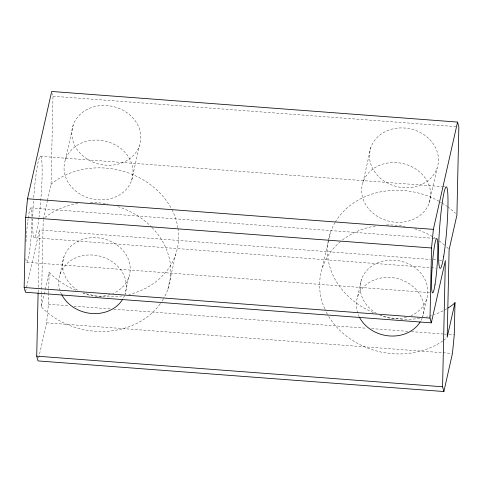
<?xml version="1.0" encoding="UTF-8"?>
<svg xmlns="http://www.w3.org/2000/svg" width="483" height="483" viewBox="0 0 483 483"><rect width="100%" height="100%" fill="white"/><g stroke="black" fill="none" stroke-linecap="round" stroke-linejoin="round"><path stroke-width="0.36" stroke-dasharray="2.42 1.81" d="M38.121 292.306L38.217 287.796M38.235 287.047L39.491 229.95L430.317 259.431M160.133 303.97A74.913 63.943 12.7 0 1 42.788 308.456L41.327 306.651L41.592 294.582M41.604 293.827L41.689 290.054M41.707 289.299L43.235 219.892M38.682 357.994L46.603 322.843L48.421 304.236L48.65 293.755M48.662 293.006L48.747 289.263M48.765 288.514L49.127 272.038L50.588 273.837A74.913 63.943 12.7 0 0 76.507 290.47M47.473 200.385L51.053 184.524L52.991 96.232L52.249 93.509M25.617 291.515L39.491 229.95M43.253 219.137L47.31 201.109M65.38 159.758L73.181 125.145M41.327 306.651L45.064 290.066M45.227 289.347L49.127 272.038M60.001 274.259L63.901 256.95M131.69 180.207A34.734 29.644 12.7 0 0 90.236 140.529A34.734 29.644 12.7 0 0 73.676 189.215A34.734 29.644 12.7 0 0 131.69 180.207L139.49 145.594A34.734 29.644 12.7 0 0 98.037 105.916A34.734 29.644 12.7 0 0 81.476 154.602A34.734 29.644 12.7 0 0 139.49 145.594M128.907 277L125.006 294.31A34.051 29.065 12.7 0 0 90.327 254.958A34.051 29.065 12.7 0 0 61.474 294.105M167.909 289.033L175.709 254.414M322.523 267.365L330.324 232.752M363.011 182.206L370.811 147.593M357.625 296.707L361.525 279.397M429.315 202.655A34.734 29.644 12.7 0 0 387.867 162.976A34.734 29.644 12.7 0 0 371.306 211.663A34.734 29.644 12.7 0 0 429.315 202.655L437.115 168.042A34.734 29.644 12.7 0 0 395.668 128.363A34.734 29.644 12.7 0 0 379.107 177.05A34.734 29.644 12.7 0 0 437.115 168.042M426.531 299.448L422.631 316.757A34.051 29.065 12.7 0 0 387.952 277.405A34.051 29.065 12.7 0 0 359.098 316.552M51.053 184.524L52.587 182.948A74.913 63.943 12.7 0 1 171.556 208.952M52.991 96.232L455.843 126.612M40.409 156.299L441.758 186.571M442.513 186.625L444.765 186.8M30.827 207.956L431.422 238.173M432.176 238.228L435.183 238.457M433.323 259.655L436.33 259.884M439.337 260.108L443.098 260.391M34.396 237.793L430.48 267.66M431.234 267.721L435.744 268.059M26.819 262.287L429.665 292.668M48.421 304.236L69.461 305.824M73.971 306.162L110.8 308.939M113.807 309.168L366.337 328.217M371.602 328.609L408.431 331.386M411.438 331.616L443.756 334.055M444.505 334.109L446.008 334.224M449.015 334.447L454.274 334.846M46.603 322.843L451.708 353.399M448.375 248.848L447.644 247.942A74.913 63.943 12.7 0 0 446.075 246.481M33.732 197.505A40.862 3.623 -85.7 0 1 41.254 157.573A40.862 3.623 -85.7 0 1 39.075 217.024M38.978 217.785A40.862 3.623 -85.7 0 1 32.693 219.312M32.753 216.396A40.862 3.623 -85.7 0 1 33.623 199.014M28.201 218.123A27.241 2.415 -85.7 0 1 31.884 213.039A27.241 2.415 -85.7 0 1 29.771 249.711A27.241 2.415 -85.7 0 1 25.865 258.797M25.973 241.766A27.241 2.415 -85.7 0 1 28.105 218.829M178.004 228.429A74.913 63.943 12.7 0 1 128.798 294.564M122.096 295.898A74.913 63.943 12.7 0 1 83.577 292.988M171.894 209.61A74.913 63.943 12.7 0 1 177.889 227.692M446.66 308.83A74.913 63.943 12.7 0 1 434.374 314.614M431.536 315.58A74.913 63.943 12.7 0 1 426.429 317.011M419.727 318.339A74.913 63.943 12.7 0 1 381.208 315.435M373.437 312.634A74.913 63.943 12.7 0 1 328.18 241.216M328.313 240.498A74.913 63.943 12.7 0 1 334.876 222.76M335.25 222.126A74.913 63.943 12.7 0 1 438.981 201.224M440.261 201.954A74.913 63.943 12.7 0 1 441.522 202.703M442.15 203.083A74.913 63.943 12.7 0 1 447.065 206.362M447.656 206.796A74.913 63.943 12.7 0 1 455.445 213.329M445.646 338.837A74.913 63.943 12.7 0 1 443.273 340.587M442.663 341.016A74.913 63.943 12.7 0 1 327.752 314.783M327.389 314.137A74.913 63.943 12.7 0 1 325.047 309.506M324.745 308.836A74.913 63.943 12.7 0 1 341.221 240.957M342.417 240.009A74.913 63.943 12.7 0 1 376.136 225.887M386.472 224.945A74.913 63.943 12.7 0 1 405.146 226.436M414.655 228.791A74.913 63.943 12.7 0 1 432.46 236.567M433.722 237.316A74.913 63.943 12.7 0 1 435.6 238.487M439.258 240.975A74.913 63.943 12.7 0 1 445.537 246.004M376.565 313.449A34.051 29.065 12.7 0 1 368.36 268.856A34.051 29.065 12.7 0 1 420.017 272.225A34.051 29.065 12.7 0 1 411.081 315.701M406.378 317.391A34.051 29.065 12.7 0 1 379.819 315.133M152.115 227.59A74.913 63.943 12.7 0 1 163.725 298.379M163.357 299.025A74.913 63.943 12.7 0 1 160.561 303.372M44.786 217.561A74.913 63.943 12.7 0 1 78.512 203.44M90.339 202.468A74.913 63.943 12.7 0 1 108.258 204.134M117.737 206.567A74.913 63.943 12.7 0 1 151.596 227.058M77.697 290.247A34.051 29.065 12.7 0 1 71.556 245.654A34.051 29.065 12.7 0 1 123.026 250.502A34.051 29.065 12.7 0 1 112.756 293.549M110.118 294.527A34.051 29.065 12.7 0 1 82.188 292.686M124.523 295.602A34.051 29.065 12.7 0 1 122.996 298.742M422.154 318.049A34.051 29.065 12.7 0 1 420.627 321.189"/><path stroke-width="0.72" d="M38.103 293.054L36.714 356.158L38.018 360.922L443.877 391.532L442.573 386.768L445.35 260.56L431.313 322.861L25.454 292.251L24.15 287.488L25.69 217.374L27.507 198.761L51.687 91.468L457.546 122.078L458.85 126.842L456.906 215.134L449.105 249.747L447.186 337.261L454.986 302.648L453.446 304.224A74.913 63.943 12.7 0 1 447.952 308.045M431.313 322.861L430.009 318.098L431.548 247.984L433.366 229.371L457.546 122.078M454.986 302.648L454.274 334.846L452.456 353.453L443.877 391.532M27.507 198.761L433.366 229.371M25.69 217.374L431.548 247.984M24.15 287.488L430.009 318.098M36.714 356.158L442.573 386.768M122.64 299.351A34.051 29.065 12.7 0 1 91.861 313.497A34.051 29.065 12.7 0 1 61.8 294.763M420.27 321.799A34.051 29.065 12.7 0 1 389.491 335.945A34.051 29.065 12.7 0 1 359.43 317.21M443.726 256.141A40.862 3.623 -85.7 0 0 447.113 188.183A40.862 3.623 -85.7 0 0 438.938 238.644A40.862 3.623 -85.7 0 0 443.726 256.141M434.99 284.722A27.241 2.415 -85.7 0 0 437.248 239.417A27.241 2.415 -85.7 0 0 431.796 273.058A27.241 2.415 -85.7 0 0 434.99 284.722"/></g></svg>
